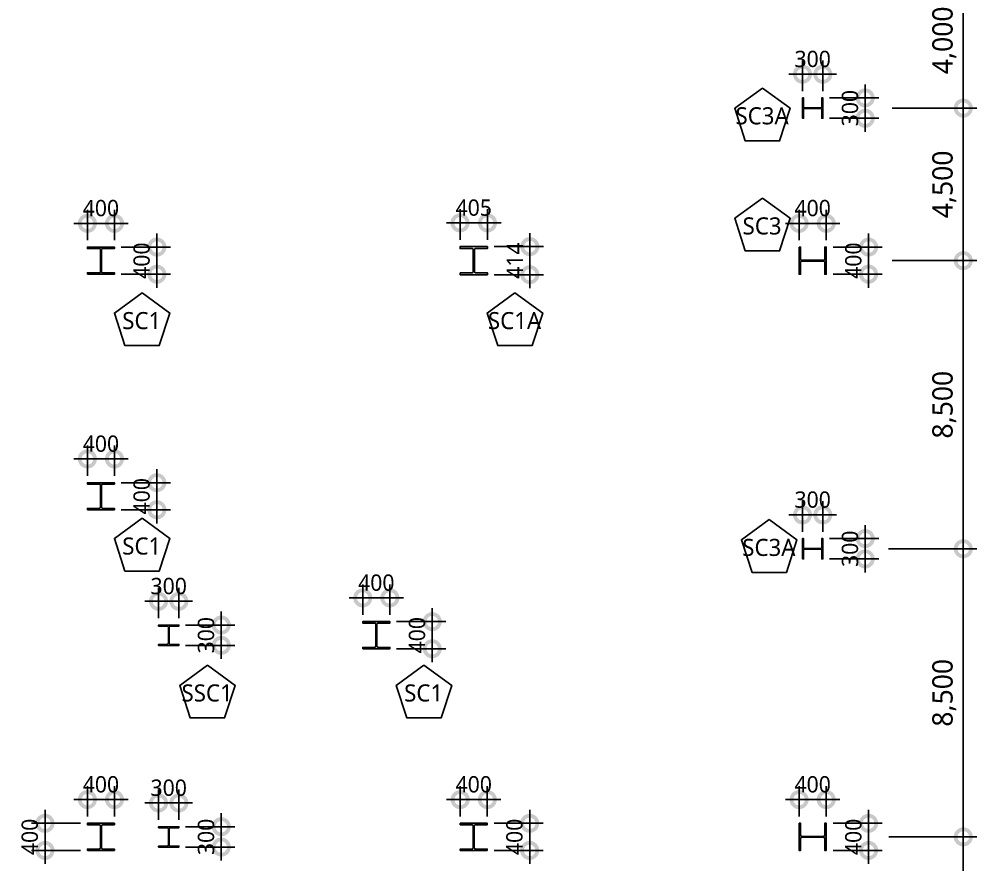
# Model space of a CAD drawing. Header units: millimetres. Extents: x 9929 to 330537, y 4940 to 105100.
# Drawn here: x 257287 to 285544, y 55075 to 80025 of the extents above; entities that cross this region are included whole.
import ezdxf
from ezdxf.enums import TextEntityAlignment as Align

# ---------------------------------------------------------------- set-up
doc = ezdxf.new("R2010")
doc.units = ezdxf.units.MM
doc.header["$LTSCALE"] = 150
doc.layers.get('DEFPOINTS').update_dxf_attribs({"color": 137})
for name, color, linetype in [('09GIRDER', 2, 'Continuous'), ('DIM', 7, 'Continuous'), ('DIM1', 7, 'Continuous'), ('TAG', 6, 'Continuous'), ('TEXT', 3, 'Continuous')]:
    doc.layers.add(name, color=color, linetype=linetype)
doc.styles.add('맑은고딕', font='malgun.ttf')
doc.styles.add('스타일1', font='malgun.ttf')
doc.dimstyles.new('CJA', dxfattribs={"dimscale": 200, "dimtxt": 3, "dimasz": 1, "dimexe": 2, "dimexo": 3, "dimgap": 1, "dimtad": 1, "dimdec": 0, "dimzin": 1, "dimdsep": 46, "dimlunit": 6, "dimtxsty": '스타일1', "dimblk": 'GAUN-DOT', "dimcen": -2, "dimdle": 2, "dimclrd": 256, "dimclre": 256, "dimclrt": 3, "dimadec": 0, "dimazin": 0, "dimtfac": 1, "dimtdec": 0, "dimtix": 1, "dimtmove": 2, "dimatfit": 3, "dimldrblk": 'DOTSMALL', "dimfxl": 1, "dimtolj": 1, "dimtzin": 1, "dimarcsym": 0})
doc.dimstyles.new('GAUN0.5', dxfattribs={"dimscale": 200, "dimtxt": 2.4, "dimasz": 1, "dimexe": 1, "dimexo": 1, "dimgap": 1, "dimtad": 1, "dimdec": 0, "dimlfac": 0.5, "dimzin": 1, "dimdsep": 46, "dimlunit": 6, "dimtxsty": '맑은고딕', "dimblk": 'GAUN-DOT', "dimcen": -2, "dimdle": 2, "dimclrd": 256, "dimclre": 256, "dimclrt": 4, "dimadec": 0, "dimazin": 0, "dimtfac": 1, "dimtdec": 0, "dimtix": 1, "dimtmove": 2, "dimatfit": 3, "dimldrblk": 'DOTSMALL', "dimfxl": 1, "dimtolj": 1, "dimtzin": 1, "dimarcsym": 0})

# ---------------------------------------------------------------- blocks, each defined once
blk = doc.blocks.new('GAUN-DOT')
at = {"linetype": 'ByBlock'}
for p, q in [((0, -2), (0, 2)), ((2, 0), (-2, 0))]:
    blk.add_line(p, q, dxfattribs=at)
at = {"const_width": 2.25}
blk.add_lwpolyline([(0, 0.28125, 1), (0, -0.28125, 1)], format="xyb", close=True, dxfattribs=at)
blk = doc.blocks.new('*D7')
at = {"layer": 'DEFPOINTS', "color": 0, "transparency": 16777216}
for p in [(282450, 81400), (285144, 81400), (282450, 77400)]:
    blk.add_point(p, dxfattribs=at)
at = {"layer": 'DIM', "lineweight": -2, "transparency": 16777216}
for p, q in [((283050, 81400), (285544, 81400)), ((285144, 77600), (285144, 81200)), ((283050, 77400), (285544, 77400))]:
    blk.add_line(p, q, dxfattribs=at)
at = {"layer": 'DIM', "lineweight": -2, "transparency": 16777216, "xscale": 200, "yscale": 200, "zscale": 200}
for p, rotation in [((285144, 81400), 90), ((285144, 77400), 270)]:
    blk.add_blockref('GAUN-DOT', p, dxfattribs=dict(at, rotation=rotation))
at = {"layer": 'DIM', "color": 3, "transparency": 16777216, "insert": (284584, 79400), "char_height": 600, "attachment_point": 5, "rotation": 90, "style": '스타일1'}
blk.add_mtext('\\A1;4,000', dxfattribs=at)
blk = doc.blocks.new('_DotSmall')
at = {"color": 0, "linetype": 'ByBlock', "const_width": 0.5}
blk.add_lwpolyline([(-0.0625, 0, 1), (0.0625, 0, 1)], format="xyb", close=True, dxfattribs=at)
blk = doc.blocks.new('*D8')
at = {"layer": 'DEFPOINTS', "color": 0, "transparency": 16777216}
for p in [(282450, 77400), (282450, 72900), (285144, 72900)]:
    blk.add_point(p, dxfattribs=at)
at = {"layer": 'DIM', "lineweight": -2, "transparency": 16777216}
for p, q in [((283050, 77400), (285544, 77400)), ((285144, 77200), (285144, 73100)), ((283050, 72900), (285544, 72900))]:
    blk.add_line(p, q, dxfattribs=at)
at = {"layer": 'DIM', "lineweight": -2, "transparency": 16777216, "xscale": 200, "yscale": 200, "zscale": 200}
for p, rotation in [((285144, 77400), 90), ((285144, 72900), 270)]:
    blk.add_blockref('GAUN-DOT', p, dxfattribs=dict(at, rotation=rotation))
at = {"layer": 'DIM', "color": 3, "transparency": 16777216, "insert": (284584, 75150), "char_height": 600, "attachment_point": 5, "rotation": 90, "style": '스타일1'}
blk.add_mtext('\\A1;4,500', dxfattribs=at)
blk = doc.blocks.new('*D9')
at = {"layer": 'DEFPOINTS', "color": 0, "transparency": 16777216}
for p in [(282450, 72900), (285144, 72900), (282347, 64400)]:
    blk.add_point(p, dxfattribs=at)
at = {"layer": 'DIM', "lineweight": -2, "transparency": 16777216}
for p, q in [((283050, 72900), (285544, 72900)), ((285144, 64600), (285144, 72700)), ((282947, 64400), (285544, 64400))]:
    blk.add_line(p, q, dxfattribs=at)
at = {"layer": 'DIM', "lineweight": -2, "transparency": 16777216, "xscale": 200, "yscale": 200, "zscale": 200}
for p, rotation in [((285144, 72900), 90), ((285144, 64400), 270)]:
    blk.add_blockref('GAUN-DOT', p, dxfattribs=dict(at, rotation=rotation))
at = {"layer": 'DIM', "color": 3, "transparency": 16777216, "insert": (284584, 68650), "char_height": 600, "attachment_point": 5, "rotation": 90, "style": '스타일1'}
blk.add_mtext('\\A1;8,500', dxfattribs=at)
blk = doc.blocks.new('*D10')
at = {"layer": 'DEFPOINTS', "color": 0, "transparency": 16777216}
for p in [(282335, 64400), (282352, 55900), (285144, 55900)]:
    blk.add_point(p, dxfattribs=at)
at = {"layer": 'DIM', "lineweight": -2, "transparency": 16777216}
for p, q in [((282935, 64400), (285544, 64400)), ((285144, 64200), (285144, 56100)), ((282952, 55900), (285544, 55900))]:
    blk.add_line(p, q, dxfattribs=at)
at = {"layer": 'DIM', "lineweight": -2, "transparency": 16777216, "xscale": 200, "yscale": 200, "zscale": 200}
for p, rotation in [((285144, 64400), 90), ((285144, 55900), 270)]:
    blk.add_blockref('GAUN-DOT', p, dxfattribs=dict(at, rotation=rotation))
at = {"layer": 'DIM', "color": 3, "transparency": 16777216, "insert": (284584, 60150), "char_height": 600, "attachment_point": 5, "rotation": 90, "style": '스타일1'}
blk.add_mtext('\\A1;8,500', dxfattribs=at)
blk = doc.blocks.new('*D11')
at = {"layer": 'DEFPOINTS', "color": 0, "transparency": 16777216}
for p in [(282352, 55900), (285144, 55900), (282339, 49400)]:
    blk.add_point(p, dxfattribs=at)
at = {"layer": 'DIM', "lineweight": -2, "transparency": 16777216}
for p, q in [((282952, 55900), (285544, 55900)), ((285144, 49600), (285144, 55700)), ((282939, 49400), (285544, 49400))]:
    blk.add_line(p, q, dxfattribs=at)
at = {"layer": 'DIM', "lineweight": -2, "transparency": 16777216, "xscale": 200, "yscale": 200, "zscale": 200}
for p, rotation in [((285144, 55900), 90), ((285144, 49400), 270)]:
    blk.add_blockref('GAUN-DOT', p, dxfattribs=dict(at, rotation=rotation))
at = {"layer": 'DIM', "color": 3, "transparency": 16777216, "insert": (284584, 52650), "char_height": 600, "attachment_point": 5, "rotation": 90, "style": '스타일1'}
blk.add_mtext('\\A1;6,500', dxfattribs=at)
blk = doc.blocks.new('*D72')
at = {"layer": 'DEFPOINTS', "color": 0, "transparency": 16777216}
for p in [(281000, 78400), (280400, 77700), (281000, 77700)]:
    blk.add_point(p, dxfattribs=at)
at = {"layer": 'DIM1', "lineweight": -2, "transparency": 16777216}
for p, q in [((280400, 77900), (280400, 78600)), ((281000, 77900), (281000, 78600)), ((280200, 78400), (280000, 78400)), ((280400, 78400), (281000, 78400)), ((281200, 78400), (281400, 78400))]:
    blk.add_line(p, q, dxfattribs=at)
at = {"layer": 'DIM1', "lineweight": -2, "transparency": 16777216, "xscale": 200, "yscale": 200, "zscale": 200}
blk.add_blockref('GAUN-DOT', (280400, 78400), dxfattribs=at)
at = {"layer": 'DIM1', "lineweight": -2, "transparency": 16777216, "xscale": 200, "yscale": 200, "zscale": 200, "rotation": 180}
blk.add_blockref('GAUN-DOT', (281000, 78400), dxfattribs=at)
at = {"layer": 'DIM1', "color": 4, "transparency": 16777216, "insert": (280700, 78848), "char_height": 480, "attachment_point": 5, "style": '맑은고딕'}
blk.add_mtext('\\A1;300', dxfattribs=at)
blk = doc.blocks.new('*D73')
at = {"layer": 'DEFPOINTS', "color": 0, "transparency": 16777216}
for p in [(281000, 77700), (281000, 77100), (282250, 77100)]:
    blk.add_point(p, dxfattribs=at)
at = {"layer": 'DIM1', "lineweight": -2, "transparency": 16777216}
for p, q in [((282250, 77900), (282250, 78100)), ((281200, 77700), (282450, 77700)), ((282250, 77700), (282250, 77100)), ((281200, 77100), (282450, 77100)), ((282250, 76900), (282250, 76700))]:
    blk.add_line(p, q, dxfattribs=at)
at = {"layer": 'DIM1', "lineweight": -2, "transparency": 16777216, "xscale": 200, "yscale": 200, "zscale": 200}
for p, rotation in [((282250, 77700), 270), ((282250, 77100), 90)]:
    blk.add_blockref('GAUN-DOT', p, dxfattribs=dict(at, rotation=rotation))
at = {"layer": 'DIM1', "color": 4, "transparency": 16777216, "insert": (281802, 77400), "char_height": 480, "attachment_point": 5, "rotation": 90, "style": '맑은고딕'}
blk.add_mtext('\\A1;300', dxfattribs=at)
blk = doc.blocks.new('*D74')
at = {"layer": 'DEFPOINTS', "color": 0, "transparency": 16777216}
for p in [(281100, 74000), (280300, 73300), (281100, 73300)]:
    blk.add_point(p, dxfattribs=at)
at = {"layer": 'DIM1', "lineweight": -2, "transparency": 16777216}
for p, q in [((280300, 73500), (280300, 74200)), ((281100, 73500), (281100, 74200)), ((280100, 74000), (279900, 74000)), ((280300, 74000), (281100, 74000)), ((281300, 74000), (281500, 74000))]:
    blk.add_line(p, q, dxfattribs=at)
at = {"layer": 'DIM1', "lineweight": -2, "transparency": 16777216, "xscale": 200, "yscale": 200, "zscale": 200}
blk.add_blockref('GAUN-DOT', (280300, 74000), dxfattribs=at)
at = {"layer": 'DIM1', "lineweight": -2, "transparency": 16777216, "xscale": 200, "yscale": 200, "zscale": 200, "rotation": 180}
blk.add_blockref('GAUN-DOT', (281100, 74000), dxfattribs=at)
at = {"layer": 'DIM1', "color": 4, "transparency": 16777216, "insert": (280700, 74448), "char_height": 480, "attachment_point": 5, "style": '맑은고딕'}
blk.add_mtext('\\A1;400', dxfattribs=at)
blk = doc.blocks.new('*D75')
at = {"layer": 'DEFPOINTS', "color": 0, "transparency": 16777216}
for p in [(281100, 73300), (281100, 72500), (282350, 72500)]:
    blk.add_point(p, dxfattribs=at)
at = {"layer": 'DIM1', "lineweight": -2, "transparency": 16777216}
for p, q in [((282350, 73500), (282350, 73700)), ((281300, 73300), (282550, 73300)), ((282350, 73300), (282350, 72500)), ((281300, 72500), (282550, 72500)), ((282350, 72300), (282350, 72100))]:
    blk.add_line(p, q, dxfattribs=at)
at = {"layer": 'DIM1', "lineweight": -2, "transparency": 16777216, "xscale": 200, "yscale": 200, "zscale": 200}
for p, rotation in [((282350, 73300), 270), ((282350, 72500), 90)]:
    blk.add_blockref('GAUN-DOT', p, dxfattribs=dict(at, rotation=rotation))
at = {"layer": 'DIM1', "color": 4, "transparency": 16777216, "insert": (281902, 72900), "char_height": 480, "attachment_point": 5, "rotation": 90, "style": '맑은고딕'}
blk.add_mtext('\\A1;400', dxfattribs=at)
blk = doc.blocks.new('*D76')
at = {"layer": 'DEFPOINTS', "color": 0, "transparency": 16777216}
for p in [(271105, 74014), (270295, 73314), (271105, 73314)]:
    blk.add_point(p, dxfattribs=at)
at = {"layer": 'DIM1', "lineweight": -2, "transparency": 16777216}
for p, q in [((270295, 73514), (270295, 74214)), ((271105, 73514), (271105, 74214)), ((270095, 74014), (269895, 74014)), ((270295, 74014), (271105, 74014)), ((271305, 74014), (271505, 74014))]:
    blk.add_line(p, q, dxfattribs=at)
at = {"layer": 'DIM1', "lineweight": -2, "transparency": 16777216, "xscale": 200, "yscale": 200, "zscale": 200}
blk.add_blockref('GAUN-DOT', (270295, 74014), dxfattribs=at)
at = {"layer": 'DIM1', "lineweight": -2, "transparency": 16777216, "xscale": 200, "yscale": 200, "zscale": 200, "rotation": 180}
blk.add_blockref('GAUN-DOT', (271105, 74014), dxfattribs=at)
at = {"layer": 'DIM1', "color": 4, "transparency": 16777216, "insert": (270700, 74462), "char_height": 480, "attachment_point": 5, "style": '맑은고딕'}
blk.add_mtext('\\A1;405', dxfattribs=at)
blk = doc.blocks.new('*D77')
at = {"layer": 'DEFPOINTS', "color": 0, "transparency": 16777216}
for p in [(271105, 73314), (271105, 72486), (272355, 72486)]:
    blk.add_point(p, dxfattribs=at)
at = {"layer": 'DIM1', "lineweight": -2, "transparency": 16777216}
for p, q in [((272355, 73514), (272355, 73714)), ((271305, 73314), (272555, 73314)), ((272355, 73314), (272355, 72486)), ((271305, 72486), (272555, 72486)), ((272355, 72286), (272355, 72086))]:
    blk.add_line(p, q, dxfattribs=at)
at = {"layer": 'DIM1', "lineweight": -2, "transparency": 16777216, "xscale": 200, "yscale": 200, "zscale": 200}
for p, rotation in [((272355, 73314), 270), ((272355, 72486), 90)]:
    blk.add_blockref('GAUN-DOT', p, dxfattribs=dict(at, rotation=rotation))
at = {"layer": 'DIM1', "color": 4, "transparency": 16777216, "insert": (271910, 72900), "char_height": 480, "attachment_point": 5, "rotation": 90, "style": '맑은고딕'}
blk.add_mtext('\\A1;414', dxfattribs=at)
blk = doc.blocks.new('*D78')
at = {"layer": 'DEFPOINTS', "color": 0, "transparency": 16777216}
for p in [(260100, 74000), (259300, 73300), (260100, 73300)]:
    blk.add_point(p, dxfattribs=at)
at = {"layer": 'DIM1', "lineweight": -2, "transparency": 16777216}
for p, q in [((259300, 73500), (259300, 74200)), ((260100, 73500), (260100, 74200)), ((259100, 74000), (258900, 74000)), ((259300, 74000), (260100, 74000)), ((260300, 74000), (260500, 74000))]:
    blk.add_line(p, q, dxfattribs=at)
at = {"layer": 'DIM1', "lineweight": -2, "transparency": 16777216, "xscale": 200, "yscale": 200, "zscale": 200}
blk.add_blockref('GAUN-DOT', (259300, 74000), dxfattribs=at)
at = {"layer": 'DIM1', "lineweight": -2, "transparency": 16777216, "xscale": 200, "yscale": 200, "zscale": 200, "rotation": 180}
blk.add_blockref('GAUN-DOT', (260100, 74000), dxfattribs=at)
at = {"layer": 'DIM1', "color": 4, "transparency": 16777216, "insert": (259700, 74448), "char_height": 480, "attachment_point": 5, "style": '맑은고딕'}
blk.add_mtext('\\A1;400', dxfattribs=at)
blk = doc.blocks.new('*D79')
at = {"layer": 'DEFPOINTS', "color": 0, "transparency": 16777216}
for p in [(260100, 73300), (260100, 72500), (261350, 72500)]:
    blk.add_point(p, dxfattribs=at)
at = {"layer": 'DIM1', "lineweight": -2, "transparency": 16777216}
for p, q in [((261350, 73500), (261350, 73700)), ((260300, 73300), (261550, 73300)), ((261350, 73300), (261350, 72500)), ((260300, 72500), (261550, 72500)), ((261350, 72300), (261350, 72100))]:
    blk.add_line(p, q, dxfattribs=at)
at = {"layer": 'DIM1', "lineweight": -2, "transparency": 16777216, "xscale": 200, "yscale": 200, "zscale": 200}
for p, rotation in [((261350, 73300), 270), ((261350, 72500), 90)]:
    blk.add_blockref('GAUN-DOT', p, dxfattribs=dict(at, rotation=rotation))
at = {"layer": 'DIM1', "color": 4, "transparency": 16777216, "insert": (260902, 72900), "char_height": 480, "attachment_point": 5, "rotation": 90, "style": '맑은고딕'}
blk.add_mtext('\\A1;400', dxfattribs=at)
blk = doc.blocks.new('*D98')
at = {"layer": 'DEFPOINTS', "color": 0, "transparency": 16777216}
for p in [(260100, 67050), (259300, 66350), (260100, 66350)]:
    blk.add_point(p, dxfattribs=at)
at = {"layer": 'DIM1', "lineweight": -2, "transparency": 16777216}
for p, q in [((259100, 67050), (258900, 67050)), ((259300, 66550), (259300, 67250)), ((259300, 67050), (260100, 67050)), ((260100, 66550), (260100, 67250)), ((260300, 67050), (260500, 67050))]:
    blk.add_line(p, q, dxfattribs=at)
at = {"layer": 'DIM1', "lineweight": -2, "transparency": 16777216, "xscale": 200, "yscale": 200, "zscale": 200}
blk.add_blockref('GAUN-DOT', (259300, 67050), dxfattribs=at)
at = {"layer": 'DIM1', "lineweight": -2, "transparency": 16777216, "xscale": 200, "yscale": 200, "zscale": 200, "rotation": 180}
blk.add_blockref('GAUN-DOT', (260100, 67050), dxfattribs=at)
at = {"layer": 'DIM1', "color": 4, "transparency": 16777216, "insert": (259700, 67498), "char_height": 480, "attachment_point": 5, "style": '맑은고딕'}
blk.add_mtext('\\A1;400', dxfattribs=at)
blk = doc.blocks.new('*D99')
at = {"layer": 'DEFPOINTS', "color": 0, "transparency": 16777216}
for p in [(260100, 66350), (260100, 65550), (261350, 65550)]:
    blk.add_point(p, dxfattribs=at)
at = {"layer": 'DIM1', "lineweight": -2, "transparency": 16777216}
for p, q in [((261350, 66550), (261350, 66750)), ((260300, 66350), (261550, 66350)), ((261350, 66350), (261350, 65550)), ((260300, 65550), (261550, 65550)), ((261350, 65350), (261350, 65150))]:
    blk.add_line(p, q, dxfattribs=at)
at = {"layer": 'DIM1', "lineweight": -2, "transparency": 16777216, "xscale": 200, "yscale": 200, "zscale": 200}
for p, rotation in [((261350, 66350), 270), ((261350, 65550), 90)]:
    blk.add_blockref('GAUN-DOT', p, dxfattribs=dict(at, rotation=rotation))
at = {"layer": 'DIM1', "color": 4, "transparency": 16777216, "insert": (260902, 65950), "char_height": 480, "attachment_point": 5, "rotation": 90, "style": '맑은고딕'}
blk.add_mtext('\\A1;400', dxfattribs=at)
blk = doc.blocks.new('*D100')
at = {"layer": 'DEFPOINTS', "color": 0, "transparency": 16777216}
for p in [(262000, 62850), (261400, 62150), (262000, 62150)]:
    blk.add_point(p, dxfattribs=at)
at = {"layer": 'DIM1', "lineweight": -2, "transparency": 16777216}
for p, q in [((261400, 62350), (261400, 63050)), ((262000, 62350), (262000, 63050)), ((261200, 62850), (261000, 62850)), ((261400, 62850), (262000, 62850)), ((262200, 62850), (262400, 62850))]:
    blk.add_line(p, q, dxfattribs=at)
at = {"layer": 'DIM1', "lineweight": -2, "transparency": 16777216, "xscale": 200, "yscale": 200, "zscale": 200}
blk.add_blockref('GAUN-DOT', (261400, 62850), dxfattribs=at)
at = {"layer": 'DIM1', "lineweight": -2, "transparency": 16777216, "xscale": 200, "yscale": 200, "zscale": 200, "rotation": 180}
blk.add_blockref('GAUN-DOT', (262000, 62850), dxfattribs=at)
at = {"layer": 'DIM1', "color": 4, "transparency": 16777216, "insert": (261700, 63298), "char_height": 480, "attachment_point": 5, "style": '맑은고딕'}
blk.add_mtext('\\A1;300', dxfattribs=at)
blk = doc.blocks.new('*D101')
at = {"layer": 'DEFPOINTS', "color": 0, "transparency": 16777216}
for p in [(262000, 62150), (262000, 61550), (263250, 61550)]:
    blk.add_point(p, dxfattribs=at)
at = {"layer": 'DIM1', "lineweight": -2, "transparency": 16777216}
for p, q in [((263250, 62350), (263250, 62550)), ((262200, 62150), (263450, 62150)), ((263250, 62150), (263250, 61550)), ((262200, 61550), (263450, 61550)), ((263250, 61350), (263250, 61150))]:
    blk.add_line(p, q, dxfattribs=at)
at = {"layer": 'DIM1', "lineweight": -2, "transparency": 16777216, "xscale": 200, "yscale": 200, "zscale": 200}
for p, rotation in [((263250, 62150), 270), ((263250, 61550), 90)]:
    blk.add_blockref('GAUN-DOT', p, dxfattribs=dict(at, rotation=rotation))
at = {"layer": 'DIM1', "color": 4, "transparency": 16777216, "insert": (262802, 61850), "char_height": 480, "attachment_point": 5, "rotation": 90, "style": '맑은고딕'}
blk.add_mtext('\\A1;300', dxfattribs=at)
blk = doc.blocks.new('*D102')
at = {"layer": 'DEFPOINTS', "color": 0, "transparency": 16777216}
for p in [(268225, 62950), (267425, 62250), (268225, 62250)]:
    blk.add_point(p, dxfattribs=at)
at = {"layer": 'DIM1', "lineweight": -2, "transparency": 16777216}
for p, q in [((267425, 62450), (267425, 63150)), ((268225, 62450), (268225, 63150)), ((267225, 62950), (267025, 62950)), ((267425, 62950), (268225, 62950)), ((268425, 62950), (268625, 62950))]:
    blk.add_line(p, q, dxfattribs=at)
at = {"layer": 'DIM1', "lineweight": -2, "transparency": 16777216, "xscale": 200, "yscale": 200, "zscale": 200}
blk.add_blockref('GAUN-DOT', (267425, 62950), dxfattribs=at)
at = {"layer": 'DIM1', "lineweight": -2, "transparency": 16777216, "xscale": 200, "yscale": 200, "zscale": 200, "rotation": 180}
blk.add_blockref('GAUN-DOT', (268225, 62950), dxfattribs=at)
at = {"layer": 'DIM1', "color": 4, "transparency": 16777216, "insert": (267825, 63398), "char_height": 480, "attachment_point": 5, "style": '맑은고딕'}
blk.add_mtext('\\A1;400', dxfattribs=at)
blk = doc.blocks.new('*D103')
at = {"layer": 'DEFPOINTS', "color": 0, "transparency": 16777216}
for p in [(268225, 62250), (268225, 61450), (269475, 61450)]:
    blk.add_point(p, dxfattribs=at)
at = {"layer": 'DIM1', "lineweight": -2, "transparency": 16777216}
for p, q in [((269475, 62450), (269475, 62650)), ((268425, 62250), (269675, 62250)), ((269475, 62250), (269475, 61450)), ((268425, 61450), (269675, 61450)), ((269475, 61250), (269475, 61050))]:
    blk.add_line(p, q, dxfattribs=at)
at = {"layer": 'DIM1', "lineweight": -2, "transparency": 16777216, "xscale": 200, "yscale": 200, "zscale": 200}
for p, rotation in [((269475, 62250), 270), ((269475, 61450), 90)]:
    blk.add_blockref('GAUN-DOT', p, dxfattribs=dict(at, rotation=rotation))
at = {"layer": 'DIM1', "color": 4, "transparency": 16777216, "insert": (269027, 61850), "char_height": 480, "attachment_point": 5, "rotation": 90, "style": '맑은고딕'}
blk.add_mtext('\\A1;400', dxfattribs=at)
blk = doc.blocks.new('*D104')
at = {"layer": 'DEFPOINTS', "color": 0, "transparency": 16777216}
for p in [(262000, 56900), (261400, 56200), (262000, 56200)]:
    blk.add_point(p, dxfattribs=at)
at = {"layer": 'DIM1', "lineweight": -2, "transparency": 16777216}
for p, q in [((261400, 56400), (261400, 57100)), ((262000, 56400), (262000, 57100)), ((261200, 56900), (261000, 56900)), ((261400, 56900), (262000, 56900)), ((262200, 56900), (262400, 56900))]:
    blk.add_line(p, q, dxfattribs=at)
at = {"layer": 'DIM1', "lineweight": -2, "transparency": 16777216, "xscale": 200, "yscale": 200, "zscale": 200}
blk.add_blockref('GAUN-DOT', (261400, 56900), dxfattribs=at)
at = {"layer": 'DIM1', "lineweight": -2, "transparency": 16777216, "xscale": 200, "yscale": 200, "zscale": 200, "rotation": 180}
blk.add_blockref('GAUN-DOT', (262000, 56900), dxfattribs=at)
at = {"layer": 'DIM1', "color": 4, "transparency": 16777216, "insert": (261700, 57348), "char_height": 480, "attachment_point": 5, "style": '맑은고딕'}
blk.add_mtext('\\A1;300', dxfattribs=at)
blk = doc.blocks.new('*D105')
at = {"layer": 'DEFPOINTS', "color": 0, "transparency": 16777216}
for p in [(262000, 56200), (262000, 55600), (263250, 55600)]:
    blk.add_point(p, dxfattribs=at)
at = {"layer": 'DIM1', "lineweight": -2, "transparency": 16777216}
for p, q in [((263250, 56400), (263250, 56600)), ((262200, 56200), (263450, 56200)), ((263250, 56200), (263250, 55600)), ((262200, 55600), (263450, 55600)), ((263250, 55400), (263250, 55200))]:
    blk.add_line(p, q, dxfattribs=at)
at = {"layer": 'DIM1', "lineweight": -2, "transparency": 16777216, "xscale": 200, "yscale": 200, "zscale": 200}
for p, rotation in [((263250, 56200), 270), ((263250, 55600), 90)]:
    blk.add_blockref('GAUN-DOT', p, dxfattribs=dict(at, rotation=rotation))
at = {"layer": 'DIM1', "color": 4, "transparency": 16777216, "insert": (262802, 55900), "char_height": 480, "attachment_point": 5, "rotation": 90, "style": '맑은고딕'}
blk.add_mtext('\\A1;300', dxfattribs=at)
blk = doc.blocks.new('*D106')
at = {"layer": 'DEFPOINTS', "color": 0, "transparency": 16777216}
for p in [(260100, 57000), (259300, 56300), (260100, 56300)]:
    blk.add_point(p, dxfattribs=at)
at = {"layer": 'DIM1', "lineweight": -2, "transparency": 16777216}
for p, q in [((259300, 56500), (259300, 57200)), ((260100, 56500), (260100, 57200)), ((259100, 57000), (258900, 57000)), ((259300, 57000), (260100, 57000)), ((260300, 57000), (260500, 57000))]:
    blk.add_line(p, q, dxfattribs=at)
at = {"layer": 'DIM1', "lineweight": -2, "transparency": 16777216, "xscale": 200, "yscale": 200, "zscale": 200}
blk.add_blockref('GAUN-DOT', (259300, 57000), dxfattribs=at)
at = {"layer": 'DIM1', "lineweight": -2, "transparency": 16777216, "xscale": 200, "yscale": 200, "zscale": 200, "rotation": 180}
blk.add_blockref('GAUN-DOT', (260100, 57000), dxfattribs=at)
at = {"layer": 'DIM1', "color": 4, "transparency": 16777216, "insert": (259700, 57448), "char_height": 480, "attachment_point": 5, "style": '맑은고딕'}
blk.add_mtext('\\A1;400', dxfattribs=at)
blk = doc.blocks.new('*D107')
at = {"layer": 'DEFPOINTS', "color": 0, "transparency": 16777216}
for p in [(259300, 56300), (258050, 55500), (259300, 55500)]:
    blk.add_point(p, dxfattribs=at)
at = {"layer": 'DIM1', "lineweight": -2, "transparency": 16777216}
for p, q in [((258050, 56500), (258050, 56700)), ((259100, 56300), (257850, 56300)), ((258050, 56300), (258050, 55500)), ((259100, 55500), (257850, 55500)), ((258050, 55300), (258050, 55100))]:
    blk.add_line(p, q, dxfattribs=at)
at = {"layer": 'DIM1', "lineweight": -2, "transparency": 16777216, "xscale": 200, "yscale": 200, "zscale": 200}
for p, rotation in [((258050, 56300), 270), ((258050, 55500), 90)]:
    blk.add_blockref('GAUN-DOT', p, dxfattribs=dict(at, rotation=rotation))
at = {"layer": 'DIM1', "color": 4, "transparency": 16777216, "insert": (257602, 55900), "char_height": 480, "attachment_point": 5, "rotation": 90, "style": '맑은고딕'}
blk.add_mtext('\\A1;400', dxfattribs=at)
blk = doc.blocks.new('*D108')
at = {"layer": 'DEFPOINTS', "color": 0, "transparency": 16777216}
for p in [(271100, 57000), (270300, 56300), (271100, 56300)]:
    blk.add_point(p, dxfattribs=at)
at = {"layer": 'DIM1', "lineweight": -2, "transparency": 16777216}
for p, q in [((270300, 56500), (270300, 57200)), ((271100, 56500), (271100, 57200)), ((270100, 57000), (269900, 57000)), ((270300, 57000), (271100, 57000)), ((271300, 57000), (271500, 57000))]:
    blk.add_line(p, q, dxfattribs=at)
at = {"layer": 'DIM1', "lineweight": -2, "transparency": 16777216, "xscale": 200, "yscale": 200, "zscale": 200}
blk.add_blockref('GAUN-DOT', (270300, 57000), dxfattribs=at)
at = {"layer": 'DIM1', "lineweight": -2, "transparency": 16777216, "xscale": 200, "yscale": 200, "zscale": 200, "rotation": 180}
blk.add_blockref('GAUN-DOT', (271100, 57000), dxfattribs=at)
at = {"layer": 'DIM1', "color": 4, "transparency": 16777216, "insert": (270700, 57448), "char_height": 480, "attachment_point": 5, "style": '맑은고딕'}
blk.add_mtext('\\A1;400', dxfattribs=at)
blk = doc.blocks.new('*D109')
at = {"layer": 'DEFPOINTS', "color": 0, "transparency": 16777216}
for p in [(271100, 56300), (271100, 55500), (272350, 55500)]:
    blk.add_point(p, dxfattribs=at)
at = {"layer": 'DIM1', "lineweight": -2, "transparency": 16777216}
for p, q in [((272350, 56500), (272350, 56700)), ((271300, 56300), (272550, 56300)), ((272350, 56300), (272350, 55500)), ((271300, 55500), (272550, 55500)), ((272350, 55300), (272350, 55100))]:
    blk.add_line(p, q, dxfattribs=at)
at = {"layer": 'DIM1', "lineweight": -2, "transparency": 16777216, "xscale": 200, "yscale": 200, "zscale": 200}
for p, rotation in [((272350, 56300), 270), ((272350, 55500), 90)]:
    blk.add_blockref('GAUN-DOT', p, dxfattribs=dict(at, rotation=rotation))
at = {"layer": 'DIM1', "color": 4, "transparency": 16777216, "insert": (271902, 55900), "char_height": 480, "attachment_point": 5, "rotation": 90, "style": '맑은고딕'}
blk.add_mtext('\\A1;400', dxfattribs=at)
blk = doc.blocks.new('*D110')
at = {"layer": 'DEFPOINTS', "color": 0, "transparency": 16777216}
for p in [(281100, 57000), (280300, 56300), (281100, 56300)]:
    blk.add_point(p, dxfattribs=at)
at = {"layer": 'DIM1', "lineweight": -2, "transparency": 16777216}
for p, q in [((280300, 56500), (280300, 57200)), ((281100, 56500), (281100, 57200)), ((280100, 57000), (279900, 57000)), ((280300, 57000), (281100, 57000)), ((281300, 57000), (281500, 57000))]:
    blk.add_line(p, q, dxfattribs=at)
at = {"layer": 'DIM1', "lineweight": -2, "transparency": 16777216, "xscale": 200, "yscale": 200, "zscale": 200}
blk.add_blockref('GAUN-DOT', (280300, 57000), dxfattribs=at)
at = {"layer": 'DIM1', "lineweight": -2, "transparency": 16777216, "xscale": 200, "yscale": 200, "zscale": 200, "rotation": 180}
blk.add_blockref('GAUN-DOT', (281100, 57000), dxfattribs=at)
at = {"layer": 'DIM1', "color": 4, "transparency": 16777216, "insert": (280700, 57448), "char_height": 480, "attachment_point": 5, "style": '맑은고딕'}
blk.add_mtext('\\A1;400', dxfattribs=at)
blk = doc.blocks.new('*D111')
at = {"layer": 'DEFPOINTS', "color": 0, "transparency": 16777216}
for p in [(281100, 56300), (281100, 55500), (282350, 55500)]:
    blk.add_point(p, dxfattribs=at)
at = {"layer": 'DIM1', "lineweight": -2, "transparency": 16777216}
for p, q in [((282350, 56500), (282350, 56700)), ((281300, 56300), (282550, 56300)), ((282350, 56300), (282350, 55500)), ((281300, 55500), (282550, 55500)), ((282350, 55300), (282350, 55100))]:
    blk.add_line(p, q, dxfattribs=at)
at = {"layer": 'DIM1', "lineweight": -2, "transparency": 16777216, "xscale": 200, "yscale": 200, "zscale": 200}
for p, rotation in [((282350, 56300), 270), ((282350, 55500), 90)]:
    blk.add_blockref('GAUN-DOT', p, dxfattribs=dict(at, rotation=rotation))
at = {"layer": 'DIM1', "color": 4, "transparency": 16777216, "insert": (281902, 55900), "char_height": 480, "attachment_point": 5, "rotation": 90, "style": '맑은고딕'}
blk.add_mtext('\\A1;400', dxfattribs=at)
blk = doc.blocks.new('*D140')
at = {"layer": 'DEFPOINTS', "color": 0, "transparency": 16777216}
for p in [(281000, 65400), (280400, 64700), (281000, 64700)]:
    blk.add_point(p, dxfattribs=at)
at = {"layer": 'DIM1', "lineweight": -2, "transparency": 16777216}
for p, q in [((280400, 64900), (280400, 65600)), ((281000, 64900), (281000, 65600)), ((280200, 65400), (280000, 65400)), ((280400, 65400), (281000, 65400)), ((281200, 65400), (281400, 65400))]:
    blk.add_line(p, q, dxfattribs=at)
at = {"layer": 'DIM1', "lineweight": -2, "transparency": 16777216, "xscale": 200, "yscale": 200, "zscale": 200}
blk.add_blockref('GAUN-DOT', (280400, 65400), dxfattribs=at)
at = {"layer": 'DIM1', "lineweight": -2, "transparency": 16777216, "xscale": 200, "yscale": 200, "zscale": 200, "rotation": 180}
blk.add_blockref('GAUN-DOT', (281000, 65400), dxfattribs=at)
at = {"layer": 'DIM1', "color": 4, "transparency": 16777216, "insert": (280700, 65848), "char_height": 480, "attachment_point": 5, "style": '맑은고딕'}
blk.add_mtext('\\A1;300', dxfattribs=at)
blk = doc.blocks.new('*D141')
at = {"layer": 'DEFPOINTS', "color": 0, "transparency": 16777216}
for p in [(281000, 64700), (281000, 64100), (282250, 64100)]:
    blk.add_point(p, dxfattribs=at)
at = {"layer": 'DIM1', "lineweight": -2, "transparency": 16777216}
for p, q in [((282250, 64900), (282250, 65100)), ((281200, 64700), (282450, 64700)), ((282250, 64700), (282250, 64100)), ((281200, 64100), (282450, 64100)), ((282250, 63900), (282250, 63700))]:
    blk.add_line(p, q, dxfattribs=at)
at = {"layer": 'DIM1', "lineweight": -2, "transparency": 16777216, "xscale": 200, "yscale": 200, "zscale": 200}
for p, rotation in [((282250, 64700), 270), ((282250, 64100), 90)]:
    blk.add_blockref('GAUN-DOT', p, dxfattribs=dict(at, rotation=rotation))
at = {"layer": 'DIM1', "color": 4, "transparency": 16777216, "insert": (281802, 64400), "char_height": 480, "attachment_point": 5, "rotation": 90, "style": '맑은고딕'}
blk.add_mtext('\\A1;300', dxfattribs=at)

msp = doc.modelspace()

# ---------------------------------------------------------------- linework, layer by layer
at = {"layer": '09GIRDER'}
for points in [[(280400, 77700), (280430, 77700), (280430, 77446, 0.4142136), (280466, 77410), (280934, 77410, 0.4142136), (280970, 77446), (280970, 77700), (281000, 77700), (281000, 77100), (280970, 77100), (280970, 77354, 0.4142136), (280934, 77390), (280466, 77390, 0.4142136), (280430, 77354), (280430, 77100), (280400, 77100)], [(259300, 72500), (259300, 72542), (259643, 72542, 0.4142136), (259687, 72586), (259687, 73214, 0.4142136), (259643, 73258), (259300, 73258), (259300, 73300), (260100, 73300), (260100, 73258), (259757, 73258, 0.4142136), (259713, 73214), (259713, 72586, 0.4142136), (259757, 72542), (260100, 72542), (260100, 72500)], [(270295, 72542), (270638, 72542, 0.4142136), (270682, 72586), (270682, 73214, 0.4142136), (270638, 73258), (270295, 73258), (270295, 73314), (271105, 73314), (271105, 73258), (270762, 73258, 0.4142136), (270718, 73214), (270718, 72586, 0.4142136), (270762, 72542), (271105, 72542), (271105, 72486), (270295, 72486)], [(280300, 73300), (280342, 73300), (280342, 72957, 0.4142136), (280386, 72913), (281014, 72913, 0.4142136), (281058, 72957), (281058, 73300), (281100, 73300), (281100, 72500), (281058, 72500), (281058, 72843, 0.4142136), (281014, 72887), (280386, 72887, 0.4142136), (280342, 72843), (280342, 72500), (280300, 72500)], [(259300, 65550), (259300, 65592), (259643, 65592, 0.4142136), (259687, 65636), (259687, 66264, 0.4142136), (259643, 66308), (259300, 66308), (259300, 66350), (260100, 66350), (260100, 66308), (259757, 66308, 0.4142136), (259713, 66264), (259713, 65636, 0.4142136), (259757, 65592), (260100, 65592), (260100, 65550)], [(280400, 64700), (280430, 64700), (280430, 64446, 0.4142136), (280466, 64410), (280934, 64410, 0.4142136), (280970, 64446), (280970, 64700), (281000, 64700), (281000, 64100), (280970, 64100), (280970, 64354, 0.4142136), (280934, 64390), (280466, 64390, 0.4142136), (280430, 64354), (280430, 64100), (280400, 64100)], [(267425, 61450), (267425, 61492), (267768, 61492, 0.4142136), (267812, 61536), (267812, 62164, 0.4142136), (267768, 62208), (267425, 62208), (267425, 62250), (268225, 62250), (268225, 62208), (267882, 62208, 0.4142136), (267838, 62164), (267838, 61536, 0.4142136), (267882, 61492), (268225, 61492), (268225, 61450)], [(261400, 61550), (261400, 61580), (261654, 61580, 0.4142136), (261690, 61616), (261690, 62084, 0.4142136), (261654, 62120), (261400, 62120), (261400, 62150), (262000, 62150), (262000, 62120), (261746, 62120, 0.4142136), (261710, 62084), (261710, 61616, 0.4142136), (261746, 61580), (262000, 61580), (262000, 61550)], [(259300, 55500), (259300, 55542), (259643, 55542, 0.4142136), (259687, 55586), (259687, 56214, 0.4142136), (259643, 56258), (259300, 56258), (259300, 56300), (260100, 56300), (260100, 56258), (259757, 56258, 0.4142136), (259713, 56214), (259713, 55586, 0.4142136), (259757, 55542), (260100, 55542), (260100, 55500)], [(270300, 55500), (270300, 55542), (270643, 55542, 0.4142136), (270687, 55586), (270687, 56214, 0.4142136), (270643, 56258), (270300, 56258), (270300, 56300), (271100, 56300), (271100, 56258), (270757, 56258, 0.4142136), (270713, 56214), (270713, 55586, 0.4142136), (270757, 55542), (271100, 55542), (271100, 55500)], [(280300, 56300), (280342, 56300), (280342, 55957, 0.4142136), (280386, 55913), (281014, 55913, 0.4142136), (281058, 55957), (281058, 56300), (281100, 56300), (281100, 55500), (281058, 55500), (281058, 55843, 0.4142136), (281014, 55887), (280386, 55887, 0.4142136), (280342, 55843), (280342, 55500), (280300, 55500)], [(261400, 55600), (261400, 55630), (261654, 55630, 0.4142136), (261690, 55666), (261690, 56134, 0.4142136), (261654, 56170), (261400, 56170), (261400, 56200), (262000, 56200), (262000, 56170), (261746, 56170, 0.4142136), (261710, 56134), (261710, 55666, 0.4142136), (261746, 55630), (262000, 55630), (262000, 55600)]]:
    msp.add_lwpolyline(points, format="xyb", close=True, dxfattribs=at)
at = {"layer": 'TAG', "color": 6, "ltscale": 0.2, "elevation": 0}
for points in [[(279218, 77992.1), (280037, 77397.1), (279724.1, 76434.3), (278711.8, 76434.3), (278399, 77397.1)], [(279218, 74744.1), (280037, 74149), (279724.1, 73186.3), (278711.8, 73186.3), (278399, 74149)], [(260914.6, 71950.2), (261733.6, 71355.2), (261420.8, 70392.4), (260408.5, 70392.4), (260095.6, 71355.2)], [(271914.6, 71950.2), (272733.6, 71355.2), (272420.8, 70392.4), (271408.5, 70392.4), (271095.6, 71355.2)], [(260914.6, 65300.2), (261733.6, 64705.2), (261420.8, 63742.4), (260408.5, 63742.4), (260095.6, 64705.2)], [(279418, 65258.9), (280237, 64663.8), (279924.1, 63701.1), (278911.8, 63701.1), (278599, 64663.8)], [(262843.8, 60965.4), (263662.7, 60370.4), (263349.9, 59407.6), (262337.6, 59407.6), (262024.8, 60370.4)], [(269232.1, 60965.4), (270051.1, 60370.4), (269738.3, 59407.6), (268726, 59407.6), (268413.2, 60370.4)]]:
    msp.add_lwpolyline(points, close=True, dxfattribs=at)

# ---------------------------------------------------------------- texts
at = {"layer": 'TEXT', "color": 3, "style": '스타일1'}
for s, p in [('SC3A', (279207, 77173.3, -2049600)), ('SC3', (279207, 73925.3, -2049600)), ('SC1', (260903.7, 71131.5, -2049600)), ('SC1A', (271903.7, 71131.5, -2049600)), ('SC1', (260903.7, 64481.5, -2049600)), ('SC3A', (279407, 64440.1, -2049600)), ('SSC1', (262832.8, 60146.7, -2049600)), ('SC1', (269221.2, 60146.7, -2049600))]:
    msp.add_text(s, height=504, dxfattribs=at).set_placement(p, align=Align.MIDDLE_CENTER)

# ---------------------------------------------------------------- dimensions: what is measured, and where the dimension line sits
at = {"layer": 'DIM'}
for base, p1, p2, angle, picture, middle in [((285144, 81400), (282450, 77400), (282450, 81400), 270, '*D7', (284583.7, 79400)), ((285144, 72900), (282450, 77400), (282450, 72900), 90, '*D8', (284583.7, 75150)), ((285144, 72900), (282347, 64400), (282450, 72900), 270, '*D9', (284583.7, 68650)), ((285144, 55900), (282335, 64400), (282352, 55900), 90, '*D10', (284583.7, 60150)), ((285144, 55900), (282339, 49400), (282352, 55900), 270, '*D11', (284583.7, 52650))]:
    dim = msp.add_linear_dim(base=base, p1=p1, p2=p2, angle=angle, dimstyle='CJA', dxfattribs=at)
    dim.commit()
    dim.dimension.update_dxf_attribs({"geometry": picture, "text_midpoint": middle})
at = {"layer": 'DIM1'}
for base, p1, p2, picture, middle in [((281000, 78400), (280400, 77700), (281000, 77700), '*D72', (280700, 78848)), ((260100, 74000), (259300, 73300), (260100, 73300), '*D78', (259700, 74448)), ((271105, 74014), (270295, 73314), (271105, 73314), '*D76', (270700, 74462)), ((281100, 74000), (280300, 73300), (281100, 73300), '*D74', (280700, 74448)), ((260100, 67050), (259300, 66350), (260100, 66350), '*D98', (259700, 67498)), ((281000, 65400), (280400, 64700), (281000, 64700), '*D140', (280700, 65848)), ((262000, 62850), (261400, 62150), (262000, 62150), '*D100', (261700, 63298)), ((268225, 62950), (267425, 62250), (268225, 62250), '*D102', (267825, 63398)), ((260100, 57000), (259300, 56300), (260100, 56300), '*D106', (259700, 57448)), ((262000, 56900), (261400, 56200), (262000, 56200), '*D104', (261700, 57348)), ((271100, 57000), (270300, 56300), (271100, 56300), '*D108', (270700, 57448)), ((281100, 57000), (280300, 56300), (281100, 56300), '*D110', (280700, 57448))]:
    dim = msp.add_linear_dim(base=base, p1=p1, p2=p2, dimstyle='GAUN0.5', dxfattribs=at)
    dim.commit()
    dim.dimension.update_dxf_attribs({"geometry": picture, "text_midpoint": middle})
for base, p1, p2, picture, middle in [((282250, 77100), (281000, 77700), (281000, 77100), '*D73', (281802, 77400)), ((261350, 72500), (260100, 73300), (260100, 72500), '*D79', (260902, 72900)), ((272355, 72486), (271105, 73314), (271105, 72486), '*D77', (271909.8, 72900)), ((282350, 72500), (281100, 73300), (281100, 72500), '*D75', (281902, 72900)), ((261350, 65550), (260100, 66350), (260100, 65550), '*D99', (260902, 65950)), ((282250, 64100), (281000, 64700), (281000, 64100), '*D141', (281802, 64400)), ((263250, 61550), (262000, 62150), (262000, 61550), '*D101', (262802, 61850)), ((269475, 61450), (268225, 62250), (268225, 61450), '*D103', (269027, 61850)), ((258050, 55500), (259300, 56300), (259300, 55500), '*D107', (257602, 55900)), ((263250, 55600), (262000, 56200), (262000, 55600), '*D105', (262802, 55900)), ((272350, 55500), (271100, 56300), (271100, 55500), '*D109', (271902, 55900)), ((282350, 55500), (281100, 56300), (281100, 55500), '*D111', (281902, 55900))]:
    dim = msp.add_linear_dim(base=base, p1=p1, p2=p2, angle=90, dimstyle='GAUN0.5', dxfattribs=at)
    dim.commit()
    dim.dimension.update_dxf_attribs({"geometry": picture, "text_midpoint": middle})

doc.saveas('drawing.dxf')
